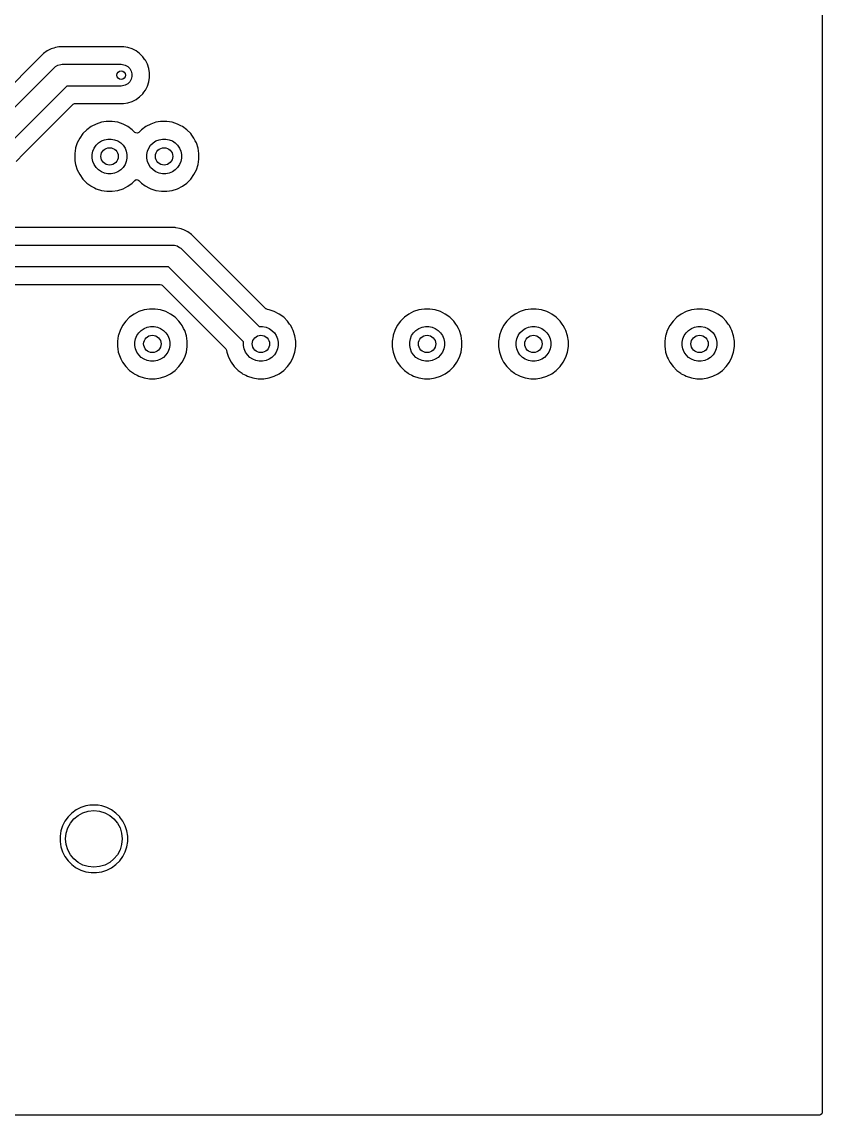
# Model space of a CAD drawing. Header units: inches. Extents: x 0.81 to 4.86, y -4.86 to -0.81.
# Drawn here: x 3.417 to 4.862, y -4.862 to -2.888 of the extents above; entities that cross this region are included whole.
import ezdxf

# ---------------------------------------------------------------- set-up
doc = ezdxf.new("R2010")
doc.units = ezdxf.units.IN
doc.header["$MEASUREMENT"] = 0
doc.layers.add('F.Cu', color=13, linetype='CONTINUOUS', true_color=0xc83434)

msp = doc.modelspace()

# ---------------------------------------------------------------- linework, layer by layer
at = {"layer": 'F.Cu', "linetype": 'CONTINUOUS'}
for p, q in [((4.8622, -0.812), (4.8622, -4.8573)), ((3.4631, -2.9407), (3.4565, -2.9455)), ((3.4676, -2.9384), (3.4631, -2.9407)), ((3.4631, -2.9407), (3.4631, -2.9407)), ((3.4702, -2.9371), (3.4676, -2.9384)), ((3.4748, -2.9356), (3.4702, -2.9371)), ((3.4779, -2.9346), (3.4748, -2.9356)), ((3.484, -2.9336), (3.4779, -2.9346)), ((3.4779, -2.9346), (3.4779, -2.9346)), ((3.4859, -2.9333), (3.484, -2.9336)), ((3.4939, -2.9333), (3.4859, -2.9333)), ((3.6005, -2.9333), (3.4939, -2.9333)), ((3.6015, -2.9335), (3.6005, -2.9333)), ((3.6084, -2.9346), (3.6015, -2.9335)), ((3.6161, -2.9371), (3.6084, -2.9346)), ((3.621, -2.9396), (3.6161, -2.9371)), ((3.6233, -2.9407), (3.621, -2.9396)), ((3.6298, -2.9455), (3.6233, -2.9407)), ((3.6233, -2.9407), (3.6233, -2.9407)), ((3.6233, -2.9407), (3.6233, -2.9407)), ((3.4565, -2.9455), (3.3342, -3.0678)), ((3.6355, -2.9512), (3.6298, -2.9455)), ((3.6394, -2.9566), (3.6355, -2.9512)), ((3.6402, -2.9577), (3.6394, -2.9566)), ((3.6426, -2.9622), (3.6402, -2.9577)), ((3.3467, -3.0998), (3.476, -2.9706)), ((3.476, -2.9706), (3.4779, -2.9689)), ((3.4779, -2.9689), (3.4824, -2.9663)), ((3.4779, -2.9689), (3.4779, -2.9689)), ((3.4824, -2.9663), (3.4873, -2.965)), ((3.4873, -2.965), (3.4899, -2.9648)), ((3.4873, -2.965), (3.4873, -2.965)), ((3.4899, -2.9648), (3.5964, -2.9648)), ((3.5964, -2.9648), (3.599, -2.965)), ((3.599, -2.965), (3.604, -2.9663)), ((3.604, -2.9663), (3.6084, -2.9689)), ((3.6084, -2.9689), (3.612, -2.9725)), ((3.612, -2.9725), (3.6146, -2.977)), ((3.6146, -2.977), (3.6159, -2.9819)), ((3.6439, -2.9649), (3.6426, -2.9622)), ((3.6464, -2.9725), (3.6439, -2.9649)), ((3.6439, -2.9649), (3.6439, -2.9649)), ((3.6439, -2.9649), (3.6439, -2.9649)), ((3.6476, -2.9805), (3.6464, -2.9725)), ((3.6476, -2.9885), (3.6476, -2.9805)), ((3.6084, -3.0001), (3.604, -3.0027)), ((3.612, -2.9965), (3.6084, -3.0001)), ((3.6146, -2.992), (3.612, -2.9965)), ((3.6159, -2.9871), (3.6146, -2.992)), ((3.6159, -2.9819), (3.6159, -2.9871)), ((3.6439, -3.0042), (3.6464, -2.9965)), ((3.6464, -2.9965), (3.6476, -2.9885)), ((3.4981, -3.0042), (3.3746, -3.1277)), ((3.5964, -3.0042), (3.4981, -3.0042)), ((3.599, -3.004), (3.5964, -3.0042)), ((3.604, -3.0027), (3.599, -3.004)), ((3.6298, -3.0236), (3.6355, -3.0179)), ((3.6355, -3.0179), (3.6376, -3.015)), ((3.6355, -3.0179), (3.6355, -3.0179)), ((3.6355, -3.0179), (3.6355, -3.0179)), ((3.6376, -3.015), (3.6402, -3.0113)), ((3.6402, -3.0113), (3.6439, -3.0042)), ((3.4207, -3.1261), (3.5097, -3.0371)), ((3.5097, -3.0371), (3.5121, -3.0358)), ((3.5121, -3.0358), (3.5131, -3.0357)), ((3.5131, -3.0357), (3.6005, -3.0357)), ((3.6005, -3.0357), (3.6084, -3.0344)), ((3.6005, -3.0357), (3.6005, -3.0357)), ((3.6084, -3.0344), (3.6161, -3.032)), ((3.6161, -3.032), (3.6233, -3.0283)), ((3.6233, -3.0283), (3.6269, -3.0256)), ((3.6269, -3.0256), (3.6298, -3.0236)), ((3.6298, -3.0236), (3.6298, -3.0236)), ((3.6298, -3.0236), (3.6298, -3.0236)), ((3.5426, -3.0772), (3.5345, -3.083)), ((3.5514, -3.0727), (3.5426, -3.0772)), ((3.5608, -3.0696), (3.5514, -3.0727)), ((3.5693, -3.0683), (3.5608, -3.0696)), ((3.5706, -3.0681), (3.5693, -3.0683)), ((3.5805, -3.0681), (3.5706, -3.0681)), ((3.59, -3.0696), (3.5805, -3.0681)), ((3.5903, -3.0696), (3.59, -3.0696)), ((3.5998, -3.0727), (3.5903, -3.0696)), ((3.6059, -3.0758), (3.5998, -3.0727)), ((3.6086, -3.0772), (3.6059, -3.0758)), ((3.6166, -3.083), (3.6086, -3.0772)), ((3.6086, -3.0772), (3.6086, -3.0772)), ((3.6086, -3.0772), (3.6086, -3.0772)), ((3.641, -3.0772), (3.633, -3.083)), ((3.6498, -3.0727), (3.641, -3.0772)), ((3.6593, -3.0696), (3.6498, -3.0727)), ((3.6677, -3.0683), (3.6593, -3.0696)), ((3.6691, -3.0681), (3.6677, -3.0683)), ((3.679, -3.0681), (3.6691, -3.0681)), ((3.6884, -3.0696), (3.679, -3.0681)), ((3.6888, -3.0696), (3.6884, -3.0696)), ((3.6982, -3.0727), (3.6888, -3.0696)), ((3.7043, -3.0758), (3.6982, -3.0727)), ((3.707, -3.0772), (3.7043, -3.0758)), ((3.7151, -3.083), (3.707, -3.0772)), ((3.707, -3.0772), (3.707, -3.0772)), ((3.707, -3.0772), (3.707, -3.0772)), ((3.5217, -3.0981), (3.5172, -3.1069)), ((3.5275, -3.0901), (3.5217, -3.0981)), ((3.5345, -3.083), (3.5275, -3.0901)), ((3.5275, -3.0901), (3.5275, -3.0901)), ((3.5345, -3.083), (3.5345, -3.083)), ((3.6214, -3.0878), (3.6166, -3.083)), ((3.6166, -3.083), (3.6166, -3.083)), ((3.6231, -3.0889), (3.6214, -3.0878)), ((3.6258, -3.0891), (3.6231, -3.0889)), ((3.6283, -3.0878), (3.6258, -3.0891)), ((3.633, -3.083), (3.6283, -3.0878)), ((3.633, -3.083), (3.633, -3.083)), ((3.7221, -3.0901), (3.7151, -3.083)), ((3.7151, -3.083), (3.7151, -3.083)), ((3.7243, -3.0931), (3.7221, -3.0901)), ((3.7221, -3.0901), (3.7221, -3.0901)), ((3.7279, -3.0981), (3.7243, -3.0931)), ((3.7303, -3.1028), (3.7279, -3.0981)), ((3.5141, -3.1163), (3.5126, -3.1261)), ((3.5143, -3.1159), (3.5141, -3.1163)), ((3.5172, -3.1069), (3.5143, -3.1159)), ((3.5455, -3.122), (3.5478, -3.1163)), ((3.5478, -3.1163), (3.5512, -3.1111)), ((3.5512, -3.1111), (3.5556, -3.1068)), ((3.5556, -3.1068), (3.5607, -3.1033)), ((3.5607, -3.1033), (3.5664, -3.101)), ((3.5664, -3.101), (3.5725, -3.0998)), ((3.5725, -3.0998), (3.5787, -3.0998)), ((3.5787, -3.0998), (3.5847, -3.101)), ((3.5847, -3.101), (3.5904, -3.1033)), ((3.5904, -3.1033), (3.5956, -3.1068)), ((3.5956, -3.1068), (3.5999, -3.1111)), ((3.5999, -3.1111), (3.6034, -3.1163)), ((3.6034, -3.1163), (3.6057, -3.122)), ((3.6439, -3.122), (3.6462, -3.1163)), ((3.6462, -3.1163), (3.6497, -3.1111)), ((3.6497, -3.1111), (3.654, -3.1068)), ((3.654, -3.1068), (3.6592, -3.1033)), ((3.6592, -3.1033), (3.6649, -3.101)), ((3.6649, -3.101), (3.6709, -3.0998)), ((3.6709, -3.0998), (3.6771, -3.0998)), ((3.6771, -3.0998), (3.6832, -3.101)), ((3.6832, -3.101), (3.6889, -3.1033)), ((3.6889, -3.1033), (3.694, -3.1068)), ((3.694, -3.1068), (3.6984, -3.1111)), ((3.6984, -3.1111), (3.7018, -3.1163)), ((3.7018, -3.1163), (3.7042, -3.122)), ((3.7324, -3.1069), (3.7303, -3.1028)), ((3.7355, -3.1163), (3.7324, -3.1069)), ((3.7324, -3.1069), (3.7324, -3.1069)), ((3.7324, -3.1069), (3.7324, -3.1069)), ((3.737, -3.1261), (3.7355, -3.1163)), ((3.4066, -3.1402), (3.4207, -3.1261)), ((3.5126, -3.1261), (3.5126, -3.1361)), ((3.5126, -3.1361), (3.5131, -3.1394)), ((3.5442, -3.128), (3.5455, -3.122)), ((3.5442, -3.1342), (3.5442, -3.128)), ((3.5455, -3.1402), (3.5442, -3.1342)), ((3.6057, -3.122), (3.6069, -3.128)), ((3.6069, -3.1342), (3.6057, -3.1402)), ((3.6069, -3.128), (3.6069, -3.1342)), ((3.6427, -3.128), (3.6439, -3.122)), ((3.6427, -3.1342), (3.6427, -3.128)), ((3.6439, -3.1402), (3.6427, -3.1342)), ((3.7042, -3.122), (3.7054, -3.128)), ((3.7054, -3.1342), (3.7042, -3.1402)), ((3.7054, -3.128), (3.7054, -3.1342)), ((3.7355, -3.1459), (3.737, -3.1361)), ((3.737, -3.1361), (3.737, -3.1261)), ((3.5131, -3.1394), (3.5141, -3.1459)), ((3.5141, -3.1459), (3.5172, -3.1553)), ((3.5172, -3.1553), (3.5217, -3.1641)), ((3.5478, -3.1459), (3.5455, -3.1402)), ((3.5512, -3.1511), (3.5478, -3.1459)), ((3.5556, -3.1554), (3.5512, -3.1511)), ((3.5607, -3.1589), (3.5556, -3.1554)), ((3.5956, -3.1554), (3.5904, -3.1589)), ((3.5999, -3.1511), (3.5956, -3.1554)), ((3.6034, -3.1459), (3.5999, -3.1511)), ((3.6057, -3.1402), (3.6034, -3.1459)), ((3.6462, -3.1459), (3.6439, -3.1402)), ((3.6497, -3.1511), (3.6462, -3.1459)), ((3.654, -3.1554), (3.6497, -3.1511)), ((3.6592, -3.1589), (3.654, -3.1554)), ((3.694, -3.1554), (3.6889, -3.1589)), ((3.6984, -3.1511), (3.694, -3.1554)), ((3.7018, -3.1459), (3.6984, -3.1511)), ((3.7042, -3.1402), (3.7018, -3.1459)), ((3.7279, -3.1641), (3.7324, -3.1553)), ((3.7324, -3.1553), (3.7355, -3.1459)), ((3.5217, -3.1641), (3.5275, -3.1722)), ((3.5275, -3.1722), (3.5275, -3.1722)), ((3.5275, -3.1722), (3.5345, -3.1792)), ((3.5664, -3.1612), (3.5607, -3.1589)), ((3.5725, -3.1624), (3.5664, -3.1612)), ((3.5787, -3.1624), (3.5725, -3.1624)), ((3.5847, -3.1612), (3.5787, -3.1624)), ((3.5904, -3.1589), (3.5847, -3.1612)), ((3.6166, -3.1792), (3.6214, -3.1745)), ((3.6214, -3.1745), (3.6238, -3.1731)), ((3.6238, -3.1731), (3.6265, -3.1733)), ((3.6265, -3.1733), (3.6283, -3.1745)), ((3.6283, -3.1745), (3.633, -3.1792)), ((3.6649, -3.1612), (3.6592, -3.1589)), ((3.6709, -3.1624), (3.6649, -3.1612)), ((3.6771, -3.1624), (3.6709, -3.1624)), ((3.6832, -3.1612), (3.6771, -3.1624)), ((3.6889, -3.1589), (3.6832, -3.1612)), ((3.7151, -3.1792), (3.7221, -3.1722)), ((3.7221, -3.1722), (3.7279, -3.1641)), ((3.5345, -3.1792), (3.5345, -3.1792)), ((3.5345, -3.1792), (3.5415, -3.1843)), ((3.5415, -3.1843), (3.5426, -3.185)), ((3.5426, -3.185), (3.5482, -3.1879)), ((3.5482, -3.1879), (3.5514, -3.1895)), ((3.5514, -3.1895), (3.5514, -3.1895)), ((3.5514, -3.1895), (3.5514, -3.1895)), ((3.5514, -3.1895), (3.5608, -3.1926)), ((3.5608, -3.1926), (3.5706, -3.1941)), ((3.5706, -3.1941), (3.5706, -3.1941)), ((3.5706, -3.1941), (3.5805, -3.1941)), ((3.5805, -3.1941), (3.5903, -3.1926)), ((3.5805, -3.1941), (3.5805, -3.1941)), ((3.5903, -3.1926), (3.5998, -3.1895)), ((3.5998, -3.1895), (3.6086, -3.185)), ((3.6086, -3.185), (3.6166, -3.1792)), ((3.633, -3.1792), (3.633, -3.1792)), ((3.633, -3.1792), (3.64, -3.1843)), ((3.64, -3.1843), (3.641, -3.185)), ((3.641, -3.185), (3.6466, -3.1879)), ((3.6466, -3.1879), (3.6498, -3.1895)), ((3.6498, -3.1895), (3.6498, -3.1895)), ((3.6498, -3.1895), (3.6498, -3.1895)), ((3.6498, -3.1895), (3.6593, -3.1926)), ((3.6593, -3.1926), (3.6691, -3.1941)), ((3.6691, -3.1941), (3.6691, -3.1941)), ((3.6691, -3.1941), (3.679, -3.1941)), ((3.679, -3.1941), (3.6888, -3.1926)), ((3.679, -3.1941), (3.679, -3.1941)), ((3.6888, -3.1926), (3.6982, -3.1895)), ((3.6982, -3.1895), (3.707, -3.185)), ((3.707, -3.185), (3.7151, -3.1792)), ((3.6942, -3.2598), (1.1717, -3.2598)), ((3.6953, -3.26), (3.6942, -3.2598)), ((3.6942, -3.2598), (3.6942, -3.2598)), ((3.7021, -3.2611), (3.6953, -3.26)), ((3.705, -3.262), (3.7021, -3.2611)), ((3.706, -3.2623), (3.705, -3.262)), ((3.708, -3.263), (3.706, -3.2623)), ((3.7098, -3.2636), (3.708, -3.263)), ((3.7134, -3.2654), (3.7098, -3.2636)), ((3.717, -3.2672), (3.7134, -3.2654)), ((3.7235, -3.272), (3.717, -3.2672)), ((3.8579, -3.4064), (3.7235, -3.272)), ((3.7235, -3.272), (3.7235, -3.272)), ((3.7235, -3.272), (3.7235, -3.272)), ((1.1566, -3.2913), (3.6902, -3.2913)), ((3.6902, -3.2913), (3.6927, -3.2915)), ((3.6927, -3.2915), (3.6927, -3.2915)), ((3.6927, -3.2915), (3.6977, -3.2928)), ((3.6977, -3.2928), (3.7021, -3.2954)), ((3.7021, -3.2954), (3.7021, -3.2954)), ((3.7021, -3.2954), (3.7041, -3.2971)), ((3.7041, -3.2971), (3.8454, -3.4384)), ((3.682, -3.3307), (1.1485, -3.3307)), ((3.8175, -3.4662), (3.682, -3.3307)), ((1.1525, -3.3622), (3.6669, -3.3622)), ((3.6669, -3.3622), (3.6696, -3.363)), ((3.6696, -3.363), (3.6704, -3.3637)), ((3.6704, -3.3637), (3.7855, -3.4788)), ((3.6286, -3.4113), (3.6197, -3.4158)), ((3.638, -3.4082), (3.6286, -3.4113)), ((3.6429, -3.4074), (3.638, -3.4082)), ((3.6478, -3.4067), (3.6429, -3.4074)), ((3.6577, -3.4067), (3.6478, -3.4067)), ((3.6675, -3.4082), (3.6577, -3.4067)), ((3.6769, -3.4113), (3.6675, -3.4082)), ((3.6675, -3.4082), (3.6675, -3.4082)), ((3.6814, -3.4135), (3.6769, -3.4113)), ((3.6858, -3.4158), (3.6814, -3.4135)), ((3.8581, -3.4066), (3.8579, -3.4064)), ((3.8606, -3.4078), (3.8581, -3.4066)), ((3.8636, -3.4082), (3.8606, -3.4078)), ((3.873, -3.4113), (3.8636, -3.4082)), ((3.8636, -3.4082), (3.8636, -3.4082)), ((3.8818, -3.4158), (3.873, -3.4113)), ((4.1246, -3.4113), (4.1158, -3.4158)), ((4.1341, -3.4082), (4.1246, -3.4113)), ((4.139, -3.4074), (4.1341, -3.4082)), ((4.1439, -3.4067), (4.139, -3.4074)), ((4.1538, -3.4067), (4.1439, -3.4067)), ((4.1636, -3.4082), (4.1538, -3.4067)), ((4.173, -3.4113), (4.1636, -3.4082)), ((4.1636, -3.4082), (4.1636, -3.4082)), ((4.1774, -3.4135), (4.173, -3.4113)), ((4.1818, -3.4158), (4.1774, -3.4135)), ((4.3168, -3.4113), (4.3079, -3.4158)), ((4.3262, -3.4082), (4.3168, -3.4113)), ((4.3311, -3.4074), (4.3262, -3.4082)), ((4.336, -3.4067), (4.3311, -3.4074)), ((4.3459, -3.4067), (4.336, -3.4067)), ((4.3557, -3.4082), (4.3459, -3.4067)), ((4.3651, -3.4113), (4.3557, -3.4082)), ((4.3557, -3.4082), (4.3557, -3.4082)), ((4.3696, -3.4135), (4.3651, -3.4113)), ((4.374, -3.4158), (4.3696, -3.4135)), ((4.6168, -3.4113), (4.6079, -3.4158)), ((4.6262, -3.4082), (4.6168, -3.4113)), ((4.6311, -3.4074), (4.6262, -3.4082)), ((4.636, -3.4067), (4.6311, -3.4074)), ((4.6459, -3.4067), (4.636, -3.4067)), ((4.6557, -3.4082), (4.6459, -3.4067)), ((4.6651, -3.4113), (4.6557, -3.4082)), ((4.6557, -3.4082), (4.6557, -3.4082)), ((4.6696, -3.4135), (4.6651, -3.4113)), ((4.674, -3.4158), (4.6696, -3.4135)), ((3.6047, -3.4286), (3.5989, -3.4367)), ((3.6117, -3.4216), (3.6047, -3.4286)), ((3.6047, -3.4286), (3.6047, -3.4286)), ((3.6197, -3.4158), (3.6117, -3.4216)), ((3.6117, -3.4216), (3.6117, -3.4216)), ((3.6938, -3.4216), (3.6858, -3.4158)), ((3.6858, -3.4158), (3.6858, -3.4158)), ((3.6858, -3.4158), (3.6858, -3.4158)), ((3.7008, -3.4286), (3.6938, -3.4216)), ((3.6938, -3.4216), (3.6938, -3.4216)), ((3.7046, -3.4338), (3.7008, -3.4286)), ((3.7008, -3.4286), (3.7008, -3.4286)), ((3.7066, -3.4367), (3.7046, -3.4338)), ((3.8899, -3.4216), (3.8818, -3.4158)), ((3.8818, -3.4158), (3.8818, -3.4158)), ((3.8818, -3.4158), (3.8818, -3.4158)), ((3.8969, -3.4286), (3.8899, -3.4216)), ((3.8899, -3.4216), (3.8899, -3.4216)), ((3.9007, -3.4338), (3.8969, -3.4286)), ((3.8969, -3.4286), (3.8969, -3.4286)), ((3.9027, -3.4367), (3.9007, -3.4338)), ((4.1008, -3.4286), (4.0949, -3.4367)), ((4.1078, -3.4216), (4.1008, -3.4286)), ((4.1008, -3.4286), (4.1008, -3.4286)), ((4.1158, -3.4158), (4.1078, -3.4216)), ((4.1078, -3.4216), (4.1078, -3.4216)), ((4.1899, -3.4216), (4.1818, -3.4158)), ((4.1818, -3.4158), (4.1818, -3.4158)), ((4.1818, -3.4158), (4.1818, -3.4158)), ((4.1969, -3.4286), (4.1899, -3.4216)), ((4.1899, -3.4216), (4.1899, -3.4216)), ((4.2007, -3.4338), (4.1969, -3.4286)), ((4.1969, -3.4286), (4.1969, -3.4286)), ((4.2027, -3.4367), (4.2007, -3.4338)), ((4.2929, -3.4286), (4.2871, -3.4367)), ((4.2999, -3.4216), (4.2929, -3.4286)), ((4.2929, -3.4286), (4.2929, -3.4286)), ((4.3079, -3.4158), (4.2999, -3.4216)), ((4.2999, -3.4216), (4.2999, -3.4216)), ((4.382, -3.4216), (4.374, -3.4158)), ((4.374, -3.4158), (4.374, -3.4158)), ((4.374, -3.4158), (4.374, -3.4158)), ((4.389, -3.4286), (4.382, -3.4216)), ((4.382, -3.4216), (4.382, -3.4216)), ((4.3928, -3.4338), (4.389, -3.4286)), ((4.389, -3.4286), (4.389, -3.4286)), ((4.3948, -3.4367), (4.3928, -3.4338)), ((4.5929, -3.4286), (4.5871, -3.4367)), ((4.5999, -3.4216), (4.5929, -3.4286)), ((4.5929, -3.4286), (4.5929, -3.4286)), ((4.6079, -3.4158), (4.5999, -3.4216)), ((4.5999, -3.4216), (4.5999, -3.4216)), ((4.682, -3.4216), (4.674, -3.4158)), ((4.674, -3.4158), (4.674, -3.4158)), ((4.674, -3.4158), (4.674, -3.4158)), ((4.689, -3.4286), (4.682, -3.4216)), ((4.682, -3.4216), (4.682, -3.4216)), ((4.6928, -3.4338), (4.689, -3.4286)), ((4.689, -3.4286), (4.689, -3.4286)), ((4.6948, -3.4367), (4.6928, -3.4338)), ((3.5915, -3.4542), (3.5913, -3.4549)), ((3.5944, -3.4455), (3.5915, -3.4542)), ((3.5989, -3.4367), (3.5944, -3.4455)), ((3.625, -3.4548), (3.6284, -3.4497)), ((3.6284, -3.4497), (3.6328, -3.4453)), ((3.6328, -3.4453), (3.6379, -3.4419)), ((3.6379, -3.4419), (3.6436, -3.4395)), ((3.6436, -3.4395), (3.6497, -3.4383)), ((3.6497, -3.4383), (3.6558, -3.4383)), ((3.6558, -3.4383), (3.6619, -3.4395)), ((3.6619, -3.4395), (3.6676, -3.4419)), ((3.6676, -3.4419), (3.6727, -3.4453)), ((3.6727, -3.4453), (3.6771, -3.4497)), ((3.6771, -3.4497), (3.6805, -3.4548)), ((3.7093, -3.442), (3.7066, -3.4367)), ((3.7112, -3.4455), (3.7093, -3.442)), ((3.7142, -3.4549), (3.7112, -3.4455)), ((3.7112, -3.4455), (3.7112, -3.4455)), ((3.7112, -3.4455), (3.7112, -3.4455)), ((3.8454, -3.4384), (3.8457, -3.4383)), ((3.8457, -3.4383), (3.8519, -3.4383)), ((3.8519, -3.4383), (3.858, -3.4395)), ((3.858, -3.4395), (3.8637, -3.4419)), ((3.8637, -3.4419), (3.8688, -3.4453)), ((3.8688, -3.4453), (3.8732, -3.4497)), ((3.8732, -3.4497), (3.8766, -3.4548)), ((3.9054, -3.442), (3.9027, -3.4367)), ((3.9072, -3.4455), (3.9054, -3.442)), ((3.9103, -3.4549), (3.9072, -3.4455)), ((3.9072, -3.4455), (3.9072, -3.4455)), ((3.9072, -3.4455), (3.9072, -3.4455)), ((4.0876, -3.4542), (4.0874, -3.4549)), ((4.0904, -3.4455), (4.0876, -3.4542)), ((4.0949, -3.4367), (4.0904, -3.4455)), ((4.121, -3.4548), (4.1245, -3.4497)), ((4.1245, -3.4497), (4.1288, -3.4453)), ((4.1288, -3.4453), (4.134, -3.4419)), ((4.134, -3.4419), (4.1397, -3.4395)), ((4.1397, -3.4395), (4.1457, -3.4383)), ((4.1457, -3.4383), (4.1519, -3.4383)), ((4.1519, -3.4383), (4.158, -3.4395)), ((4.158, -3.4395), (4.1637, -3.4419)), ((4.1637, -3.4419), (4.1688, -3.4453)), ((4.1688, -3.4453), (4.1732, -3.4497)), ((4.1732, -3.4497), (4.1766, -3.4548)), ((4.2054, -3.442), (4.2027, -3.4367)), ((4.2072, -3.4455), (4.2054, -3.442)), ((4.2103, -3.4549), (4.2072, -3.4455)), ((4.2072, -3.4455), (4.2072, -3.4455)), ((4.2072, -3.4455), (4.2072, -3.4455)), ((4.2797, -3.4542), (4.2795, -3.4549)), ((4.2825, -3.4455), (4.2797, -3.4542)), ((4.2871, -3.4367), (4.2825, -3.4455)), ((4.3132, -3.4548), (4.3166, -3.4497)), ((4.3166, -3.4497), (4.321, -3.4453)), ((4.321, -3.4453), (4.3261, -3.4419)), ((4.3261, -3.4419), (4.3318, -3.4395)), ((4.3318, -3.4395), (4.3379, -3.4383)), ((4.3379, -3.4383), (4.344, -3.4383)), ((4.344, -3.4383), (4.3501, -3.4395)), ((4.3501, -3.4395), (4.3558, -3.4419)), ((4.3558, -3.4419), (4.3609, -3.4453)), ((4.3609, -3.4453), (4.3653, -3.4497)), ((4.3653, -3.4497), (4.3687, -3.4548)), ((4.3975, -3.442), (4.3948, -3.4367)), ((4.3993, -3.4455), (4.3975, -3.442)), ((4.4024, -3.4549), (4.3993, -3.4455)), ((4.3993, -3.4455), (4.3993, -3.4455)), ((4.3993, -3.4455), (4.3993, -3.4455)), ((4.5797, -3.4542), (4.5795, -3.4549)), ((4.5825, -3.4455), (4.5797, -3.4542)), ((4.5871, -3.4367), (4.5825, -3.4455)), ((4.6132, -3.4548), (4.6166, -3.4497)), ((4.6166, -3.4497), (4.621, -3.4453)), ((4.621, -3.4453), (4.6261, -3.4419)), ((4.6261, -3.4419), (4.6318, -3.4395)), ((4.6318, -3.4395), (4.6379, -3.4383)), ((4.6379, -3.4383), (4.644, -3.4383)), ((4.644, -3.4383), (4.6501, -3.4395)), ((4.6501, -3.4395), (4.6558, -3.4419)), ((4.6558, -3.4419), (4.6609, -3.4453)), ((4.6609, -3.4453), (4.6653, -3.4497)), ((4.6653, -3.4497), (4.6687, -3.4548)), ((4.6975, -3.442), (4.6948, -3.4367)), ((4.6993, -3.4455), (4.6975, -3.442)), ((4.7024, -3.4549), (4.6993, -3.4455)), ((4.6993, -3.4455), (4.6993, -3.4455)), ((4.6993, -3.4455), (4.6993, -3.4455)), ((3.5913, -3.4549), (3.5897, -3.4647)), ((3.5897, -3.4647), (3.5897, -3.4746)), ((3.6214, -3.4666), (3.6226, -3.4605)), ((3.6214, -3.4728), (3.6214, -3.4666)), ((3.6226, -3.4788), (3.6214, -3.4728)), ((3.6226, -3.4605), (3.625, -3.4548)), ((3.6805, -3.4548), (3.6829, -3.4605)), ((3.6829, -3.4605), (3.6841, -3.4666)), ((3.6841, -3.4728), (3.6829, -3.4788)), ((3.6841, -3.4666), (3.6841, -3.4728)), ((3.7158, -3.4647), (3.7142, -3.4549)), ((3.7158, -3.4746), (3.7158, -3.4647)), ((3.8175, -3.4666), (3.8175, -3.4662)), ((3.8175, -3.4728), (3.8175, -3.4666)), ((3.8187, -3.4788), (3.8175, -3.4728)), ((3.8766, -3.4548), (3.879, -3.4605)), ((3.879, -3.4605), (3.8802, -3.4666)), ((3.8802, -3.4728), (3.879, -3.4788)), ((3.8802, -3.4666), (3.8802, -3.4728)), ((3.9118, -3.4647), (3.9103, -3.4549)), ((3.9118, -3.4746), (3.9118, -3.4647)), ((4.0874, -3.4549), (4.0858, -3.4647)), ((4.0858, -3.4647), (4.0858, -3.4746)), ((4.1175, -3.4666), (4.1187, -3.4605)), ((4.1175, -3.4728), (4.1175, -3.4666)), ((4.1187, -3.4788), (4.1175, -3.4728)), ((4.1187, -3.4605), (4.121, -3.4548)), ((4.1766, -3.4548), (4.179, -3.4605)), ((4.179, -3.4605), (4.1802, -3.4666)), ((4.1802, -3.4728), (4.179, -3.4788)), ((4.1802, -3.4666), (4.1802, -3.4728)), ((4.2118, -3.4647), (4.2103, -3.4549)), ((4.2118, -3.4746), (4.2118, -3.4647)), ((4.2795, -3.4549), (4.2779, -3.4647)), ((4.2779, -3.4647), (4.2779, -3.4746)), ((4.3096, -3.4666), (4.3108, -3.4605)), ((4.3096, -3.4728), (4.3096, -3.4666)), ((4.3108, -3.4788), (4.3096, -3.4728)), ((4.3108, -3.4605), (4.3132, -3.4548)), ((4.3687, -3.4548), (4.3711, -3.4605)), ((4.3711, -3.4605), (4.3723, -3.4666)), ((4.3723, -3.4728), (4.3711, -3.4788)), ((4.3723, -3.4666), (4.3723, -3.4728)), ((4.404, -3.4647), (4.4024, -3.4549)), ((4.404, -3.4746), (4.404, -3.4647)), ((4.5795, -3.4549), (4.5779, -3.4647)), ((4.5779, -3.4647), (4.5779, -3.4746)), ((4.6096, -3.4666), (4.6108, -3.4605)), ((4.6096, -3.4728), (4.6096, -3.4666)), ((4.6108, -3.4788), (4.6096, -3.4728)), ((4.6108, -3.4605), (4.6132, -3.4548)), ((4.6687, -3.4548), (4.6711, -3.4605)), ((4.6711, -3.4605), (4.6723, -3.4666)), ((4.6723, -3.4728), (4.6711, -3.4788)), ((4.6723, -3.4666), (4.6723, -3.4728)), ((4.704, -3.4647), (4.7024, -3.4549)), ((4.704, -3.4746), (4.704, -3.4647)), ((3.5897, -3.4746), (3.5904, -3.4785)), ((3.5904, -3.4785), (3.5913, -3.4844)), ((3.5913, -3.4844), (3.5944, -3.4939)), ((3.625, -3.4845), (3.6226, -3.4788)), ((3.6284, -3.4897), (3.625, -3.4845)), ((3.6328, -3.494), (3.6284, -3.4897)), ((3.6771, -3.4897), (3.6727, -3.494)), ((3.6805, -3.4845), (3.6771, -3.4897)), ((3.6829, -3.4788), (3.6805, -3.4845)), ((3.7112, -3.4939), (3.7142, -3.4844)), ((3.7142, -3.4844), (3.7158, -3.4746)), ((3.7855, -3.4788), (3.7868, -3.4812)), ((3.7868, -3.4812), (3.7869, -3.4815)), ((3.7869, -3.4815), (3.7874, -3.4844)), ((3.7874, -3.4844), (3.7874, -3.4844)), ((3.7874, -3.4844), (3.7904, -3.4939)), ((3.821, -3.4845), (3.8187, -3.4788)), ((3.8245, -3.4897), (3.821, -3.4845)), ((3.8288, -3.494), (3.8245, -3.4897)), ((3.8732, -3.4897), (3.8688, -3.494)), ((3.8766, -3.4845), (3.8732, -3.4897)), ((3.879, -3.4788), (3.8766, -3.4845)), ((3.9072, -3.4939), (3.9103, -3.4844)), ((3.9103, -3.4844), (3.9118, -3.4746)), ((4.0858, -3.4746), (4.0864, -3.4785)), ((4.0864, -3.4785), (4.0874, -3.4844)), ((4.0874, -3.4844), (4.0904, -3.4939)), ((4.121, -3.4845), (4.1187, -3.4788)), ((4.1245, -3.4897), (4.121, -3.4845)), ((4.1288, -3.494), (4.1245, -3.4897)), ((4.1732, -3.4897), (4.1688, -3.494)), ((4.1766, -3.4845), (4.1732, -3.4897)), ((4.179, -3.4788), (4.1766, -3.4845)), ((4.2072, -3.4939), (4.2103, -3.4844)), ((4.2103, -3.4844), (4.2118, -3.4746)), ((4.2779, -3.4746), (4.2785, -3.4785)), ((4.2785, -3.4785), (4.2795, -3.4844)), ((4.2795, -3.4844), (4.2825, -3.4939)), ((4.3132, -3.4845), (4.3108, -3.4788)), ((4.3166, -3.4897), (4.3132, -3.4845)), ((4.321, -3.494), (4.3166, -3.4897)), ((4.3653, -3.4897), (4.3609, -3.494)), ((4.3687, -3.4845), (4.3653, -3.4897)), ((4.3711, -3.4788), (4.3687, -3.4845)), ((4.3993, -3.4939), (4.4024, -3.4844)), ((4.4024, -3.4844), (4.404, -3.4746)), ((4.5779, -3.4746), (4.5785, -3.4785)), ((4.5785, -3.4785), (4.5795, -3.4844)), ((4.5795, -3.4844), (4.5825, -3.4939)), ((4.6132, -3.4845), (4.6108, -3.4788)), ((4.6166, -3.4897), (4.6132, -3.4845)), ((4.621, -3.494), (4.6166, -3.4897)), ((4.6653, -3.4897), (4.6609, -3.494)), ((4.6687, -3.4845), (4.6653, -3.4897)), ((4.6711, -3.4788), (4.6687, -3.4845)), ((4.6993, -3.4939), (4.7024, -3.4844)), ((4.7024, -3.4844), (4.704, -3.4746)), ((3.5944, -3.4939), (3.5957, -3.4965)), ((3.5957, -3.4965), (3.5989, -3.5027)), ((3.5989, -3.5027), (3.5989, -3.5027)), ((3.5989, -3.5027), (3.6047, -3.5107)), ((3.6047, -3.5107), (3.6047, -3.5107)), ((3.6047, -3.5107), (3.6117, -3.5177)), ((3.6379, -3.4975), (3.6328, -3.494)), ((3.6436, -3.4998), (3.6379, -3.4975)), ((3.6497, -3.501), (3.6436, -3.4998)), ((3.6558, -3.501), (3.6497, -3.501)), ((3.6619, -3.4998), (3.6558, -3.501)), ((3.6676, -3.4975), (3.6619, -3.4998)), ((3.6727, -3.494), (3.6676, -3.4975)), ((3.6938, -3.5177), (3.7008, -3.5107)), ((3.7008, -3.5107), (3.7066, -3.5027)), ((3.7066, -3.5027), (3.7112, -3.4939)), ((3.7904, -3.4939), (3.7949, -3.5027)), ((3.7949, -3.5027), (3.7949, -3.5027)), ((3.7949, -3.5027), (3.8008, -3.5107)), ((3.8008, -3.5107), (3.8008, -3.5107)), ((3.8008, -3.5107), (3.8078, -3.5177)), ((3.834, -3.4975), (3.8288, -3.494)), ((3.8397, -3.4998), (3.834, -3.4975)), ((3.8457, -3.501), (3.8397, -3.4998)), ((3.8519, -3.501), (3.8457, -3.501)), ((3.858, -3.4998), (3.8519, -3.501)), ((3.8637, -3.4975), (3.858, -3.4998)), ((3.8688, -3.494), (3.8637, -3.4975)), ((3.8899, -3.5177), (3.8969, -3.5107)), ((3.8969, -3.5107), (3.9027, -3.5027)), ((3.9027, -3.5027), (3.9072, -3.4939)), ((4.0904, -3.4939), (4.0918, -3.4965)), ((4.0918, -3.4965), (4.0949, -3.5027)), ((4.0949, -3.5027), (4.0949, -3.5027)), ((4.0949, -3.5027), (4.1008, -3.5107)), ((4.1008, -3.5107), (4.1008, -3.5107)), ((4.1008, -3.5107), (4.1078, -3.5177)), ((4.134, -3.4975), (4.1288, -3.494)), ((4.1397, -3.4998), (4.134, -3.4975)), ((4.1457, -3.501), (4.1397, -3.4998)), ((4.1519, -3.501), (4.1457, -3.501)), ((4.158, -3.4998), (4.1519, -3.501)), ((4.1637, -3.4975), (4.158, -3.4998)), ((4.1688, -3.494), (4.1637, -3.4975)), ((4.1899, -3.5177), (4.1969, -3.5107)), ((4.1969, -3.5107), (4.2027, -3.5027)), ((4.2027, -3.5027), (4.2072, -3.4939)), ((4.2825, -3.4939), (4.2839, -3.4965)), ((4.2839, -3.4965), (4.287, -3.5027)), ((4.287, -3.5027), (4.2871, -3.5027)), ((4.2871, -3.5027), (4.2929, -3.5107)), ((4.2929, -3.5107), (4.2929, -3.5107)), ((4.2929, -3.5107), (4.2999, -3.5177)), ((4.3261, -3.4975), (4.321, -3.494)), ((4.3318, -3.4998), (4.3261, -3.4975)), ((4.3379, -3.501), (4.3318, -3.4998)), ((4.344, -3.501), (4.3379, -3.501)), ((4.3501, -3.4998), (4.344, -3.501)), ((4.3558, -3.4975), (4.3501, -3.4998)), ((4.3609, -3.494), (4.3558, -3.4975)), ((4.382, -3.5177), (4.389, -3.5107)), ((4.389, -3.5107), (4.3948, -3.5027)), ((4.3948, -3.5027), (4.3993, -3.4939)), ((4.5825, -3.4939), (4.5839, -3.4965)), ((4.5839, -3.4965), (4.587, -3.5027)), ((4.587, -3.5027), (4.5871, -3.5027)), ((4.5871, -3.5027), (4.5929, -3.5107)), ((4.5929, -3.5107), (4.5929, -3.5107)), ((4.5929, -3.5107), (4.5999, -3.5177)), ((4.6261, -3.4975), (4.621, -3.494)), ((4.6318, -3.4998), (4.6261, -3.4975)), ((4.6379, -3.501), (4.6318, -3.4998)), ((4.644, -3.501), (4.6379, -3.501)), ((4.6501, -3.4998), (4.644, -3.501)), ((4.6558, -3.4975), (4.6501, -3.4998)), ((4.6609, -3.494), (4.6558, -3.4975)), ((4.682, -3.5177), (4.689, -3.5107)), ((4.689, -3.5107), (4.6948, -3.5027)), ((4.6948, -3.5027), (4.6993, -3.4939)), ((3.6117, -3.5177), (3.6117, -3.5177)), ((3.6117, -3.5177), (3.6187, -3.5228)), ((3.6187, -3.5228), (3.6197, -3.5236)), ((3.6197, -3.5236), (3.6254, -3.5264)), ((3.6254, -3.5264), (3.6286, -3.5281)), ((3.6286, -3.5281), (3.6286, -3.5281)), ((3.6286, -3.5281), (3.6286, -3.5281)), ((3.6286, -3.5281), (3.638, -3.5311)), ((3.638, -3.5311), (3.6478, -3.5327)), ((3.6478, -3.5327), (3.6478, -3.5327)), ((3.6478, -3.5327), (3.6577, -3.5327)), ((3.6577, -3.5327), (3.6675, -3.5311)), ((3.6577, -3.5327), (3.6577, -3.5327)), ((3.6675, -3.5311), (3.6769, -3.5281)), ((3.6769, -3.5281), (3.6858, -3.5236)), ((3.6858, -3.5236), (3.6938, -3.5177)), ((3.8078, -3.5177), (3.8078, -3.5177)), ((3.8078, -3.5177), (3.8148, -3.5228)), ((3.8148, -3.5228), (3.8158, -3.5236)), ((3.8158, -3.5236), (3.8214, -3.5264)), ((3.8214, -3.5264), (3.8246, -3.5281)), ((3.8246, -3.5281), (3.8246, -3.5281)), ((3.8246, -3.5281), (3.8246, -3.5281)), ((3.8246, -3.5281), (3.8341, -3.5311)), ((3.8341, -3.5311), (3.8439, -3.5327)), ((3.8439, -3.5327), (3.8439, -3.5327)), ((3.8439, -3.5327), (3.8538, -3.5327)), ((3.8538, -3.5327), (3.8636, -3.5311)), ((3.8538, -3.5327), (3.8538, -3.5327)), ((3.8636, -3.5311), (3.873, -3.5281)), ((3.873, -3.5281), (3.8818, -3.5236)), ((3.8818, -3.5236), (3.8899, -3.5177)), ((4.1078, -3.5177), (4.1078, -3.5177)), ((4.1078, -3.5177), (4.1148, -3.5228)), ((4.1148, -3.5228), (4.1158, -3.5236)), ((4.1158, -3.5236), (4.1214, -3.5264)), ((4.1214, -3.5264), (4.1246, -3.5281)), ((4.1246, -3.5281), (4.1246, -3.5281)), ((4.1246, -3.5281), (4.1246, -3.5281)), ((4.1246, -3.5281), (4.1341, -3.5311)), ((4.1341, -3.5311), (4.1439, -3.5327)), ((4.1439, -3.5327), (4.1439, -3.5327)), ((4.1439, -3.5327), (4.1538, -3.5327)), ((4.1538, -3.5327), (4.1636, -3.5311)), ((4.1538, -3.5327), (4.1538, -3.5327)), ((4.1636, -3.5311), (4.173, -3.5281)), ((4.173, -3.5281), (4.1818, -3.5236)), ((4.1818, -3.5236), (4.1899, -3.5177)), ((4.2999, -3.5177), (4.2999, -3.5177)), ((4.2999, -3.5177), (4.3069, -3.5228)), ((4.3069, -3.5228), (4.3079, -3.5236)), ((4.3079, -3.5236), (4.3136, -3.5264)), ((4.3136, -3.5264), (4.3168, -3.5281)), ((4.3168, -3.5281), (4.3168, -3.5281)), ((4.3168, -3.5281), (4.3168, -3.5281)), ((4.3168, -3.5281), (4.3262, -3.5311)), ((4.3262, -3.5311), (4.336, -3.5327)), ((4.336, -3.5327), (4.336, -3.5327)), ((4.336, -3.5327), (4.3459, -3.5327)), ((4.3459, -3.5327), (4.3557, -3.5311)), ((4.3459, -3.5327), (4.3459, -3.5327)), ((4.3557, -3.5311), (4.3651, -3.5281)), ((4.3651, -3.5281), (4.374, -3.5236)), ((4.374, -3.5236), (4.382, -3.5177)), ((4.5999, -3.5177), (4.5999, -3.5177)), ((4.5999, -3.5177), (4.6069, -3.5228)), ((4.6069, -3.5228), (4.6079, -3.5236)), ((4.6079, -3.5236), (4.6136, -3.5264)), ((4.6136, -3.5264), (4.6168, -3.5281)), ((4.6168, -3.5281), (4.6168, -3.5281)), ((4.6168, -3.5281), (4.6168, -3.5281)), ((4.6168, -3.5281), (4.6262, -3.5311)), ((4.6262, -3.5311), (4.636, -3.5327)), ((4.636, -3.5327), (4.636, -3.5327)), ((4.636, -3.5327), (4.6459, -3.5327)), ((4.6459, -3.5327), (4.6557, -3.5311)), ((4.6459, -3.5327), (4.6459, -3.5327)), ((4.6557, -3.5311), (4.6651, -3.5281)), ((4.6651, -3.5281), (4.674, -3.5236)), ((4.674, -3.5236), (4.682, -3.5177)), ((3.5402, -4.3027), (3.5329, -4.3038)), ((3.5424, -4.3023), (3.5402, -4.3027)), ((3.552, -4.3023), (3.5424, -4.3023)), ((3.5549, -4.3028), (3.552, -4.3023)), ((3.5615, -4.3038), (3.5549, -4.3028)), ((3.5075, -4.3168), (3.5007, -4.3236)), ((3.5153, -4.3112), (3.5075, -4.3168)), ((3.5075, -4.3168), (3.5075, -4.3168)), ((3.5238, -4.3068), (3.5153, -4.3112)), ((3.5329, -4.3038), (3.5238, -4.3068)), ((3.5707, -4.3068), (3.5615, -4.3038)), ((3.5615, -4.3038), (3.5615, -4.3038)), ((3.5615, -4.3038), (3.5615, -4.3038)), ((3.5792, -4.3112), (3.5707, -4.3068)), ((3.587, -4.3168), (3.5792, -4.3112)), ((3.5792, -4.3112), (3.5792, -4.3112)), ((3.5792, -4.3112), (3.5792, -4.3112)), ((3.5938, -4.3236), (3.587, -4.3168)), ((3.587, -4.3168), (3.587, -4.3168)), ((3.4907, -4.34), (3.4877, -4.3491)), ((3.495, -4.3314), (3.4907, -4.34)), ((3.5007, -4.3236), (3.495, -4.3314)), ((3.5007, -4.3236), (3.5007, -4.3236)), ((3.5943, -4.3243), (3.5938, -4.3236)), ((3.5938, -4.3236), (3.5938, -4.3236)), ((3.5995, -4.3314), (3.5943, -4.3243)), ((3.6038, -4.34), (3.5995, -4.3314)), ((3.6068, -4.3491), (3.6038, -4.34)), ((3.4877, -4.3491), (3.4862, -4.3586)), ((3.4862, -4.3586), (3.4862, -4.3682)), ((3.6083, -4.3586), (3.6068, -4.3491)), ((3.6083, -4.3682), (3.6083, -4.3586)), ((3.4862, -4.3682), (3.4877, -4.3777)), ((3.4877, -4.3777), (3.4907, -4.3868)), ((3.6038, -4.3868), (3.6068, -4.3777)), ((3.6068, -4.3777), (3.6083, -4.3682)), ((3.4907, -4.3868), (3.495, -4.3954)), ((3.495, -4.3954), (3.5007, -4.4032)), ((3.5938, -4.4032), (3.5995, -4.3954)), ((3.5995, -4.3954), (3.6038, -4.3868)), ((3.5007, -4.4032), (3.5007, -4.4032)), ((3.5007, -4.4032), (3.5075, -4.4099)), ((3.5075, -4.4099), (3.5075, -4.4099)), ((3.5075, -4.4099), (3.5136, -4.4144)), ((3.5136, -4.4144), (3.5153, -4.4156)), ((3.5153, -4.4156), (3.5238, -4.42)), ((3.5238, -4.42), (3.5329, -4.4229)), ((3.5615, -4.4229), (3.5707, -4.42)), ((3.5707, -4.42), (3.5792, -4.4156)), ((3.5792, -4.4156), (3.587, -4.4099)), ((3.587, -4.4099), (3.5938, -4.4032)), ((3.5329, -4.4229), (3.5424, -4.4244)), ((3.5424, -4.4244), (3.5424, -4.4244)), ((3.5424, -4.4244), (3.552, -4.4244)), ((3.552, -4.4244), (3.5615, -4.4229)), ((3.552, -4.4244), (3.552, -4.4244)), ((4.8573, -4.8622), (0.812, -4.8622)), ((4.8593, -4.8617), (4.8573, -4.8622)), ((4.8614, -4.8599), (4.8593, -4.8617)), ((4.8622, -4.8573), (4.8614, -4.8599))]:
    msp.add_line(p, q, dxfattribs=at)
at = {"layer": 'F.Cu'}
for centre, radius in [((3.5964, -2.9845), 0.00787), ((3.5964, -2.9845), 0.00787), ((3.5756, -3.1311), 0.0157), ((3.5756, -3.1311), 0.0157), ((3.674, -3.1311), 0.0157), ((3.674, -3.1311), 0.0157), ((3.6528, -3.4697), 0.0157), ((3.6528, -3.4697), 0.0157), ((3.8488, -3.4697), 0.0157), ((3.8488, -3.4697), 0.0157), ((4.1488, -3.4697), 0.0157), ((4.1488, -3.4697), 0.0157), ((4.3409, -3.4697), 0.0157), ((4.3409, -3.4697), 0.0157), ((4.6409, -3.4697), 0.0157), ((4.6409, -3.4697), 0.0157), ((3.5472, -4.3634), 0.0512), ((3.5472, -4.3634), 0.0512)]:
    msp.add_circle(centre, radius, dxfattribs=at)

doc.saveas('drawing.dxf')
